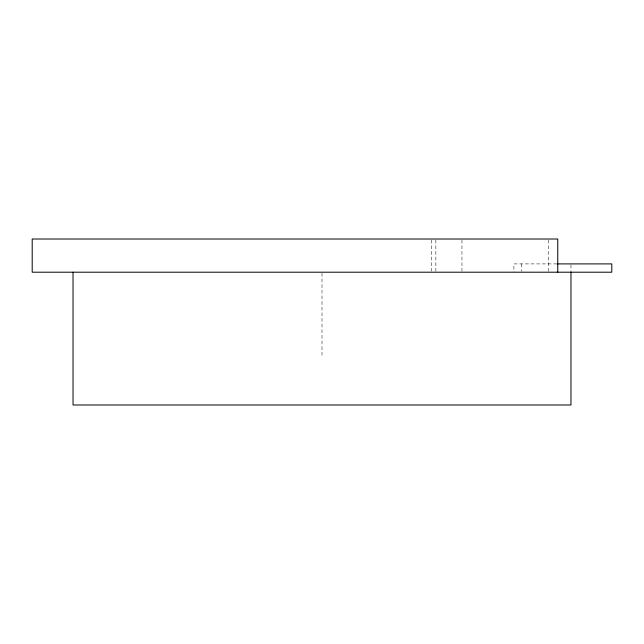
<?xml version="1.0" encoding="UTF-8"?>
<svg xmlns="http://www.w3.org/2000/svg" width="644" height="644" viewBox="0 0 644 644"><rect width="100%" height="100%" fill="white"/><g stroke="black" fill="none" stroke-linecap="round" stroke-linejoin="round"><path stroke-width="0.48" stroke-dasharray="3.22 2.42" d="M556.746 263.903L513.896 263.903L513.896 272.203M570.97 264.909L570.97 270.907M548.455 240.003L548.455 271.285M521.769 263.903L521.769 271.285M461.949 240.011L461.949 271.196M435.851 240.011L435.851 271.196M431.359 240.011L431.359 271.196M322 273.209L322 355.198"/><path stroke-width="0.97" d="M557.398 263.903L611.8 263.903L611.8 272.203L32.2 272.203L32.2 239.013L557.744 239.013L557.744 272.203M570.97 271.913L570.97 404.987L73.03 404.987L73.03 272.203"/></g></svg>
